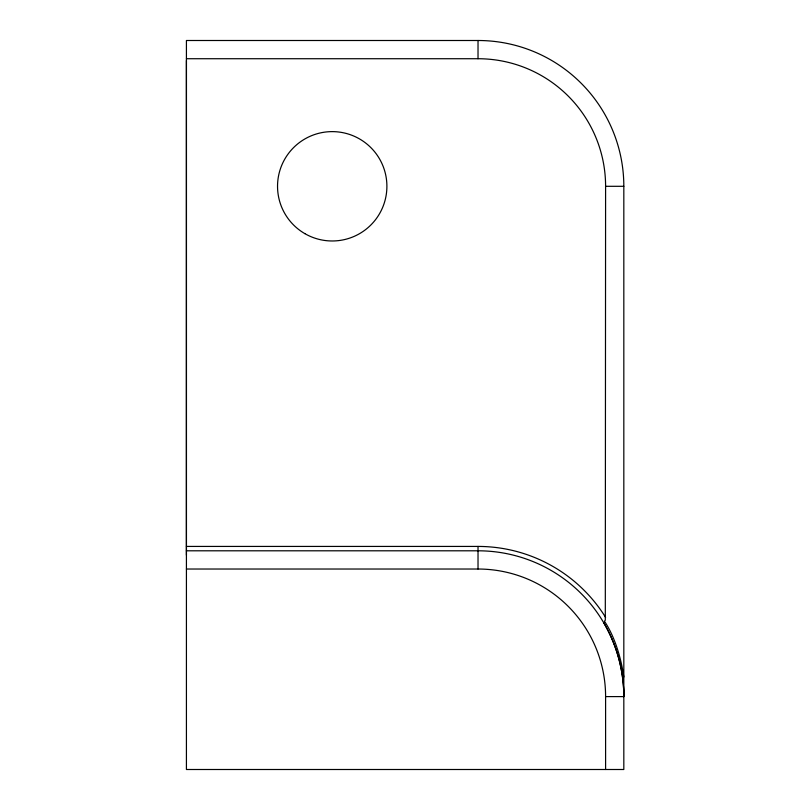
<?xml version="1.0" encoding="UTF-8"?>
<svg xmlns="http://www.w3.org/2000/svg" width="810" height="810" viewBox="0 0 810 810"><rect width="100%" height="100%" fill="white"/><g stroke="black" fill="none" stroke-linecap="round" stroke-linejoin="round"><path stroke-width="1.21" d="M186.422 60.497L186.422 555.164M604.999 620.642A2.42 1.711 -90 0 0 605.303 619.863L605.596 186.3A127.575 127.575 0 0 0 478.022 58.725L478.022 40.5L186.422 40.5L186.422 769.5L623.822 769.5L623.822 186.3A145.8 145.8 0 0 0 478.022 40.5M604.462 621.229C614.82 636.741 621.098 657.993 623.822 677.028M186.422 58.725L478.022 58.725M605.596 186.3L623.822 186.3M186.422 546.426L478.022 546.426A150.174 150.174 0 0 1 605.596 617.382M186.422 550.8L478.022 550.8A145.8 145.8 0 0 1 623.822 696.6L605.596 696.6A127.575 127.575 0 0 0 478.022 569.025L478.022 546.426M186.422 569.025L478.022 569.025M603.642 622.586C613.555 639.404 620.025 658.236 622.576 677.595A102.343 71.29 -90 0 1 623.822 696.6M605.596 696.6L605.596 769.5M304.884 233.655A54.675 54.675 0 0 0 386.897 186.3A54.675 54.675 0 0 0 304.884 138.945A54.675 54.675 0 0 0 304.884 233.655"/></g></svg>
